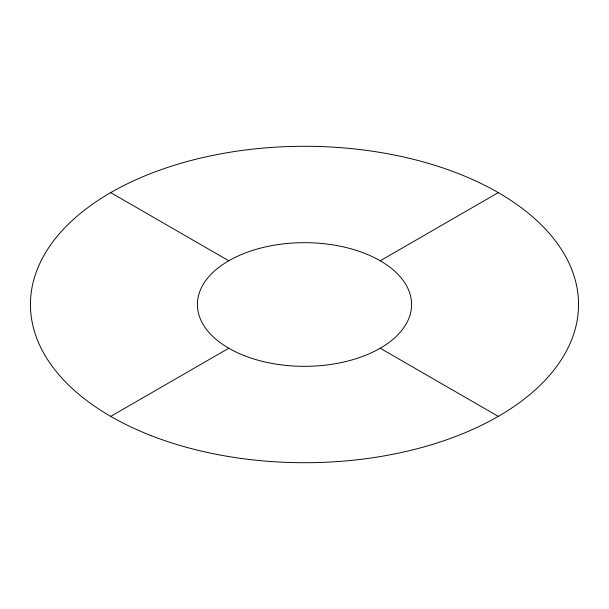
<?xml version="1.0" encoding="UTF-8"?>
<svg xmlns="http://www.w3.org/2000/svg" width="609" height="609" viewBox="0 0 609 609"><rect width="100%" height="100%" fill="white"/><g stroke="black" fill="none" stroke-linecap="round" stroke-linejoin="round"><path stroke-width="0.91" d="M110.716 416.381L228.771 348.226M380.229 260.774L498.284 192.619M110.716 192.619L228.771 260.774M380.229 348.226L498.284 416.381M150.895 435.534A274.05 158.218 0 0 0 577.85 315.789A274.05 158.218 0 0 0 184.755 162.184A274.05 158.218 0 0 0 150.895 435.534M244.468 355.709A107.1 61.836 0 0 0 411.326 308.908A107.1 61.836 0 0 0 257.706 248.883A107.1 61.836 0 0 0 244.468 355.709"/></g></svg>
